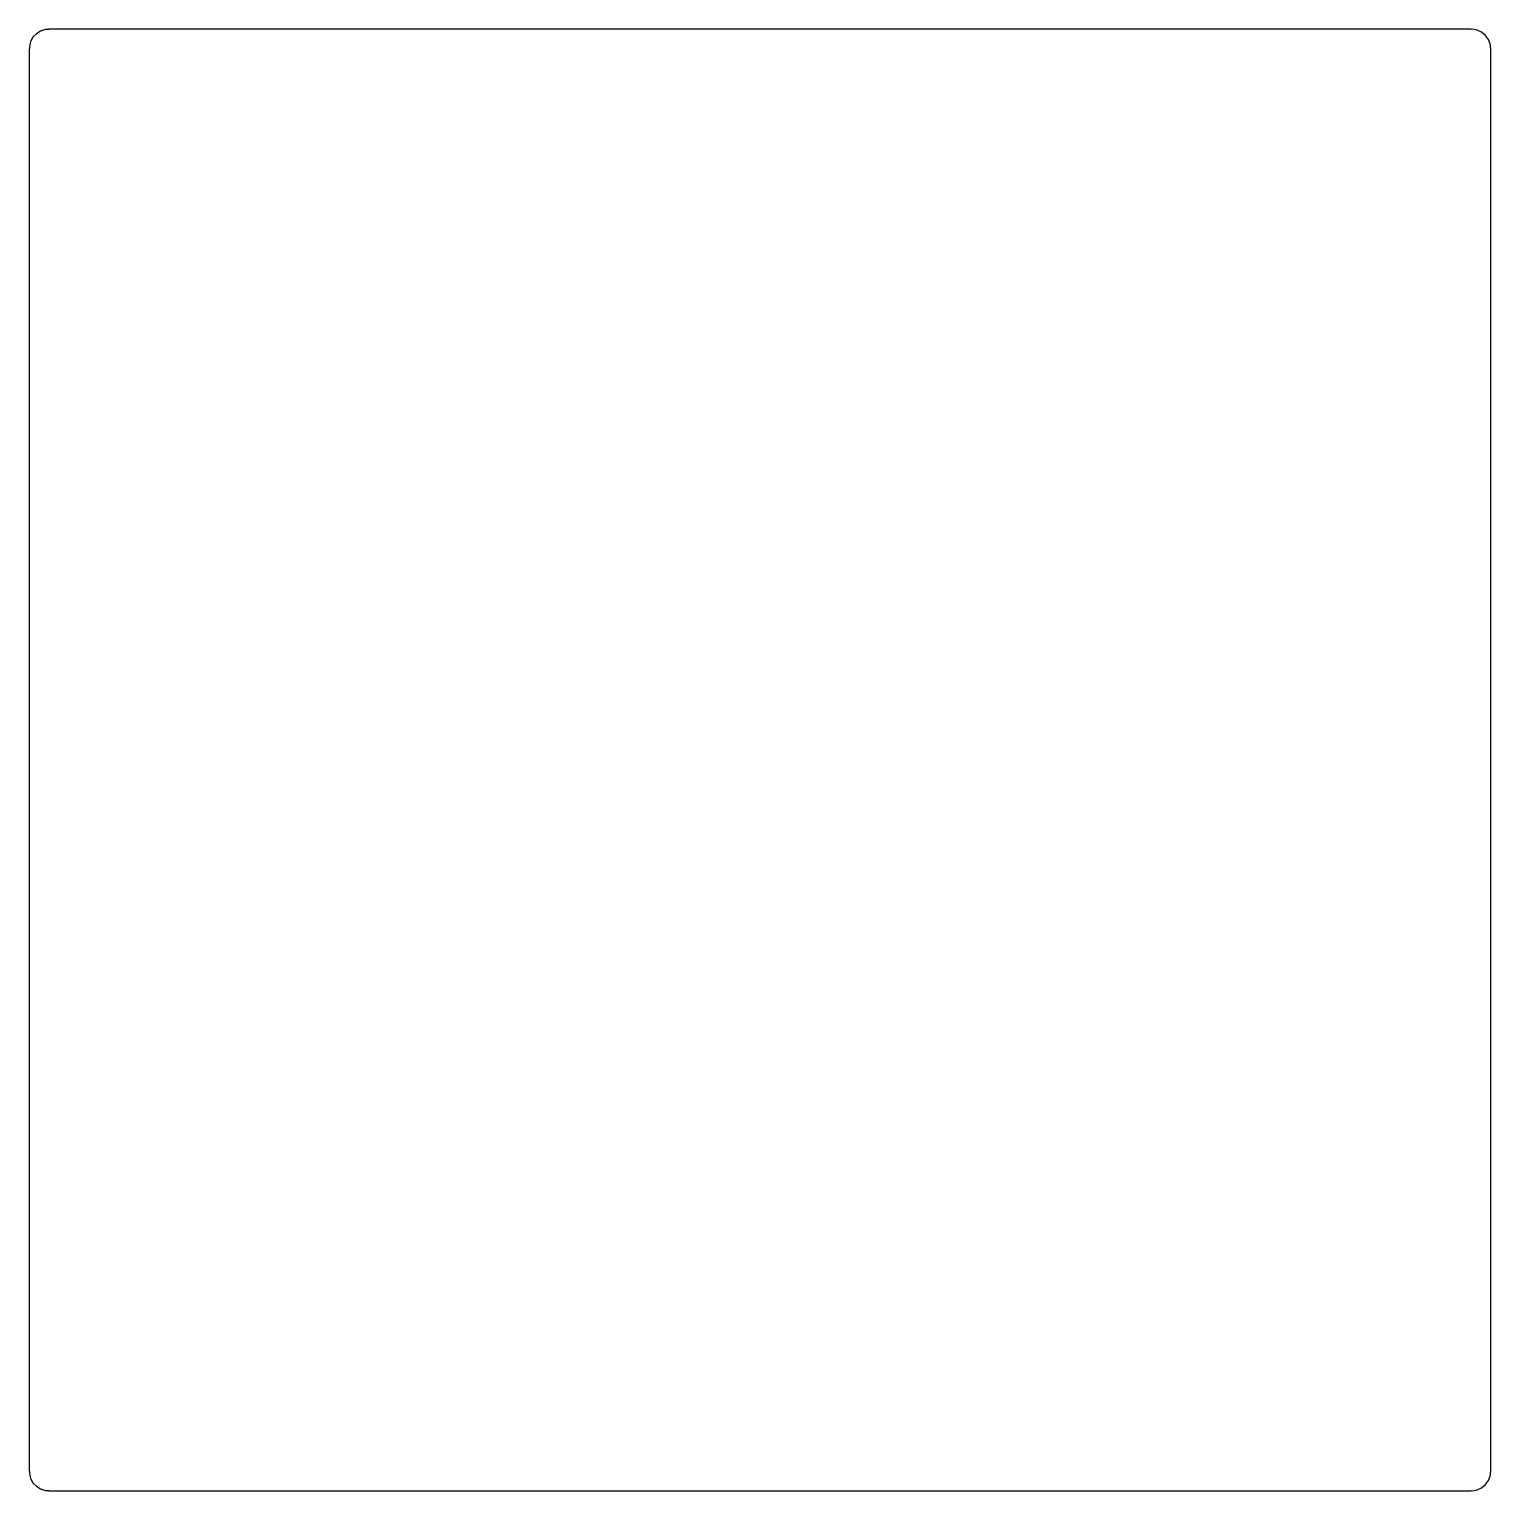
# Model space of a CAD drawing. Header units: metres. Extents: x 9 to 381, y 9 to 381.
import ezdxf

# ---------------------------------------------------------------- set-up
doc = ezdxf.new("R2010")
doc.units = ezdxf.units.M

msp = doc.modelspace()

# ---------------------------------------------------------------- linework, layer by layer
for p, q in [((10.8129, 379.853), (9.95491, 378.939)), ((11.8711, 380.524), (10.8129, 379.853)), ((13.0631, 380.911), (11.8711, 380.524)), ((14, 380.97), (13.0631, 380.911)), ((376, 381), (14, 381)), ((14, 381), (14, 380.97)), ((376, 380.97), (376, 381)), ((376.314, 380.99), (376, 380.97)), ((377.545, 380.755), (376.314, 380.99)), ((378.679, 380.222), (377.545, 380.755)), ((379.645, 379.423), (378.679, 380.222)), ((9.03941, 376), (9, 376)), ((9, 376), (9, 14)), ((9.3511, 377.841), (9.03941, 376.627)), ((9.03941, 376.627), (9.03941, 376)), ((9.95491, 378.939), (9.3511, 377.841)), ((380.382, 378.409), (379.645, 379.423)), ((380.843, 377.243), (380.382, 378.409)), ((381, 376), (380.843, 377.243)), ((381, 14), (381, 376)), ((9, 14), (9.03941, 14)), ((9.03941, 14), (9.03941, 13.3733)), ((9.03941, 13.3733), (9.3511, 12.1594)), ((9.3511, 12.1594), (9.95491, 11.0611)), ((379.645, 10.5773), (380.382, 11.5912)), ((380.382, 11.5912), (380.843, 12.7565)), ((380.843, 12.7565), (381, 14)), ((9.95491, 11.0611), (10.8129, 10.1474)), ((10.8129, 10.1474), (11.8711, 9.47586)), ((11.8711, 9.47586), (13.0631, 9.08856)), ((13.0631, 9.08856), (14, 9.02962)), ((14, 9.02962), (14, 9)), ((14, 9), (376, 9)), ((376, 9.02962), (376.314, 9.00986)), ((376, 9), (376, 9.02962)), ((376.314, 9.00986), (377.545, 9.24471)), ((377.545, 9.24471), (378.679, 9.77835)), ((378.679, 9.77835), (379.645, 10.5773))]:
    msp.add_line(p, q)

doc.saveas('drawing.dxf')
